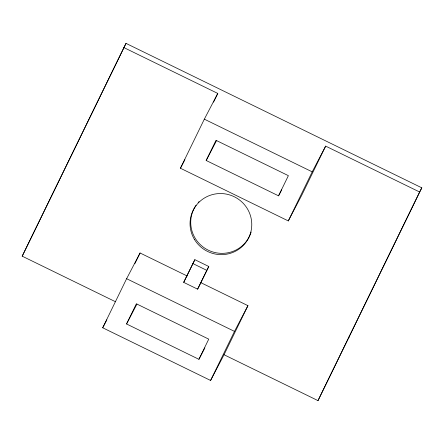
<?xml version="1.0" encoding="UTF-8"?>
<svg xmlns="http://www.w3.org/2000/svg" width="444" height="444" viewBox="0 0 444 444"><rect width="100%" height="100%" fill="white"/><g stroke="black" fill="none" stroke-linecap="round" stroke-linejoin="round"><path stroke-width="0.67" d="M115.534 301.759L22.2 256.177L126.007 43.373L421.8 187.823L317.993 400.627L224.037 354.739L210.589 380.464L102.708 327.783L126.618 278.704L140.065 252.986L187.185 275.996M126.007 43.373L22.2 256.177M421.8 187.823L419.613 192.002L325.657 146.12L301.754 195.199L288.3 220.923L180.425 168.237L204.329 119.164L217.782 93.44L123.821 47.552M134.921 263.542L140.065 252.986M213.542 102.137L217.782 93.44M126.54 323.97L136.369 303.79L208.747 339.138L198.918 359.318L126.54 323.97L136.924 304.107M206.171 160.489L216 140.315L288.378 175.658L278.549 195.837L206.171 160.489L216.555 140.631M183.683 282.356L194.861 259.685L208.78 266.483L198.607 287.224L197.602 289.155L183.683 282.356L194.861 259.685M197.602 289.155L208.78 266.483M210.589 380.464L234.493 331.391L247.941 305.666L200.2 282.351M288.3 220.923L312.21 171.845L325.657 146.12M224.037 354.739L247.941 305.666M317.993 400.627L419.613 192.002M180.425 168.237L184.909 159.668M102.708 327.783L106.871 319.824M278.549 195.837L281.696 189.821M198.918 359.318L204.9 347.88M348.657 337.84L349.667 335.908M204.329 119.164L312.21 171.845M192.846 263.547L206.765 270.341M126.618 278.704L234.493 331.391M251.132 232.051A30.98 30.431 27.6 0 1 208.28 250.177A30.98 30.431 27.6 0 1 196.076 205.228M198.129 202.603A30.98 30.431 27.6 0 1 199.023 201.62M194.372 239.305A30.98 30.431 27.6 0 0 247.824 239.427A30.98 30.431 27.6 0 0 220.524 193.54A30.98 30.431 27.6 0 0 194.372 239.305"/></g></svg>
